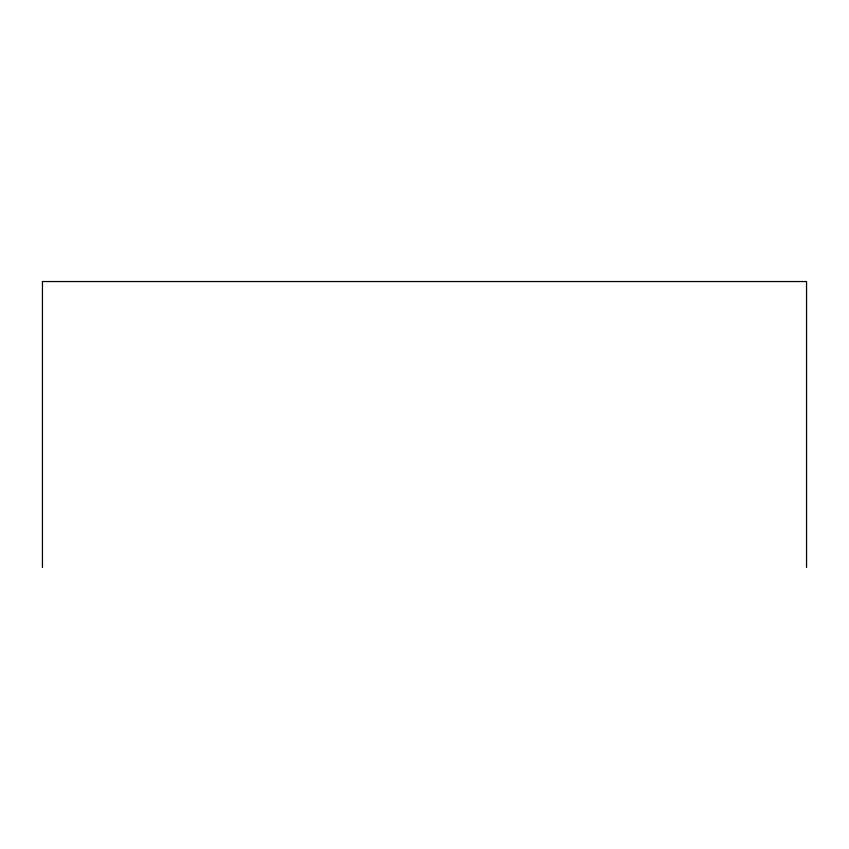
<?xml version="1.0" encoding="UTF-8"?>
<svg xmlns="http://www.w3.org/2000/svg" width="849" height="849" viewBox="0 0 849 849"><rect width="100%" height="100%" fill="white"/><g stroke="black" fill="none" stroke-linecap="round" stroke-linejoin="round"><path stroke-width="1.27" d="M806.55 567.45L806.55 281.55L42.45 281.55L42.45 567.45"/></g></svg>
